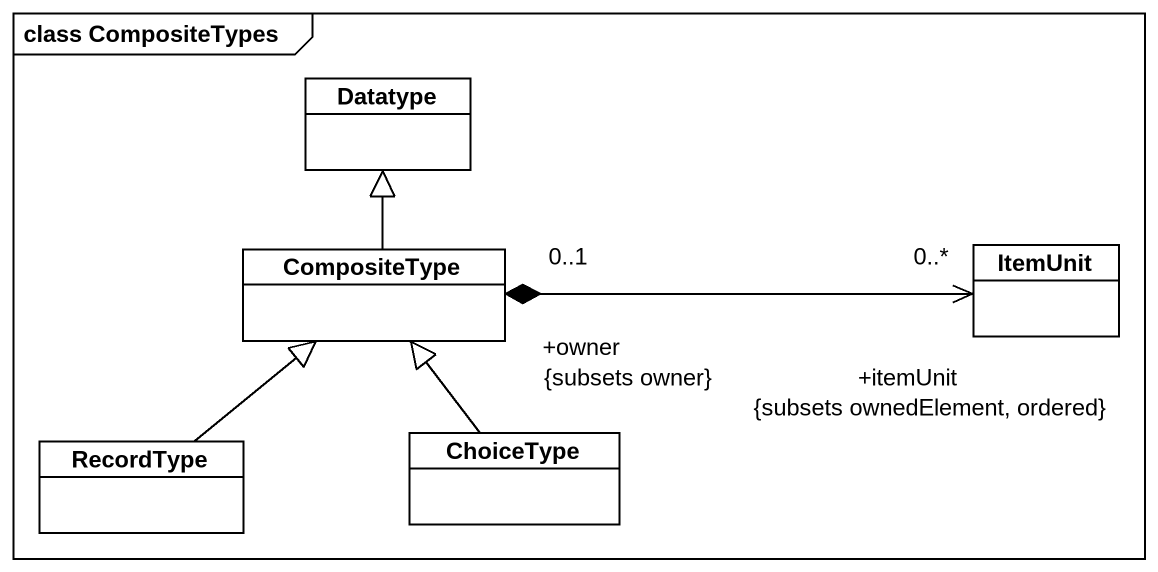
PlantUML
@startuml
mainframe class CompositeTypes
hide circle
hide empty members
class Datatype
class CompositeType
class ItemUnit
class RecordType
class ChoiceType
CompositeType -up-|> Datatype
CompositeType "+owner\n0..1\n{subsets owner}" *-right-> "+itemUnit\n0..*\n{subsets ownedElement, ordered}" ItemUnit
RecordType -up-|> CompositeType
ChoiceType -up-|> CompositeType
@enduml
